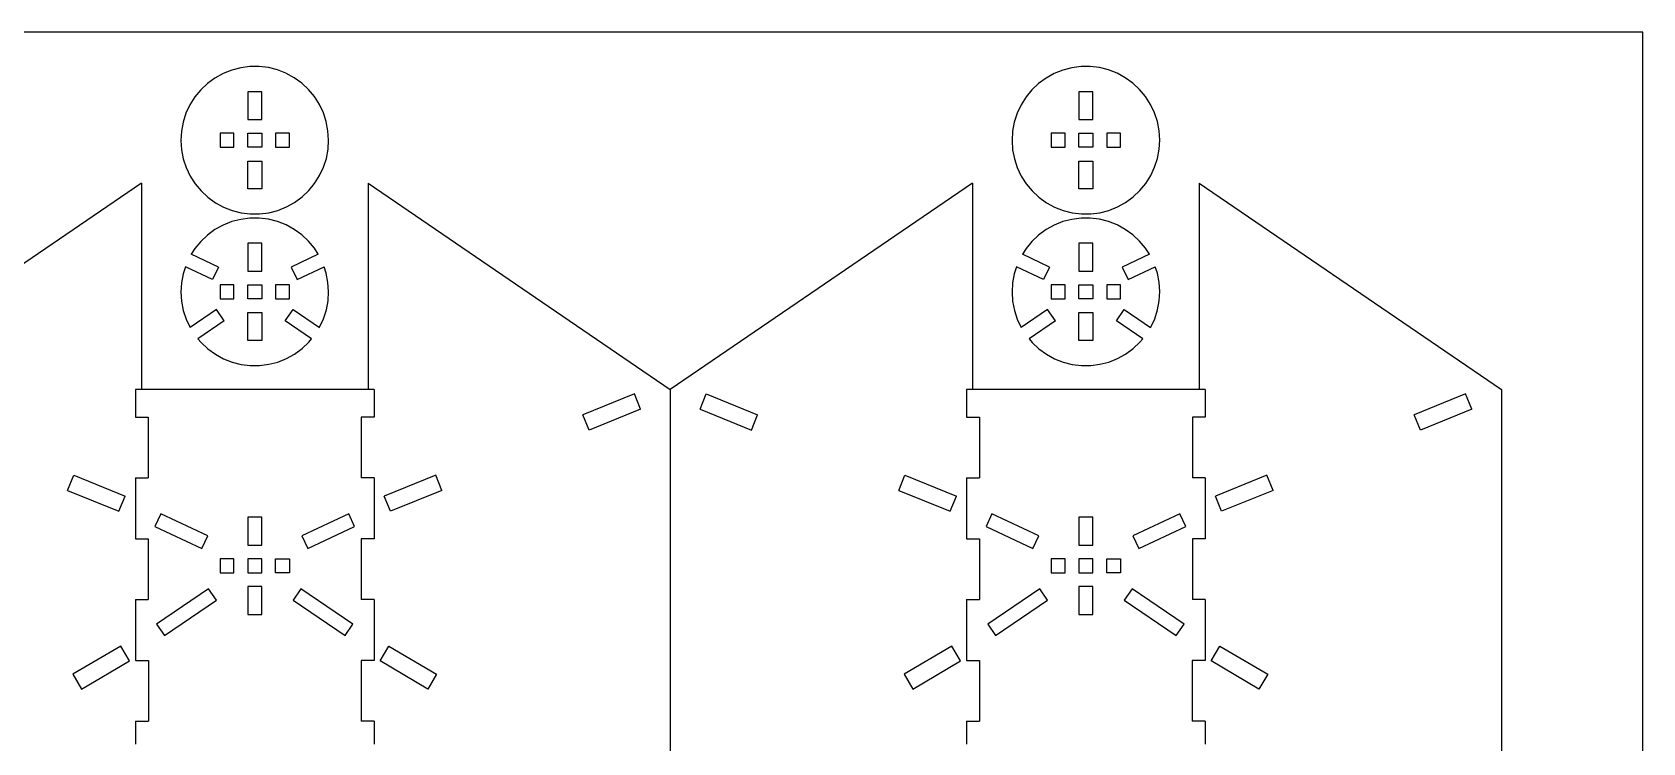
# Model space of a CAD drawing. Extents: x -622 to 622, y -231 to 231.
# Drawn here: x -370.1 to -22, y 77.8 to 231.5 of the extents above; entities that cross this region are included whole.
import ezdxf

# ---------------------------------------------------------------- set-up
doc = ezdxf.new("R2010")
doc.units = 0
doc.header["$MEASUREMENT"] = 0
doc.layers.get('0').update_dxf_attribs({"linetype": 'CONTINUOUS'})

msp = doc.modelspace()

# ---------------------------------------------------------------- linework, layer by layer
for p, q in [((-21.98, 231.49), (-621.98, 231.49)), ((-21.98, -228.51), (-21.98, 231.49)), ((-327.01, 223.31), (-328.87, 222.57)), ((-325.07, 223.81), (-327.01, 223.31)), ((-323.08, 224.07), (-325.07, 223.81)), ((-321.08, 224.08), (-323.08, 224.07)), ((-319.09, 223.83), (-321.08, 224.08)), ((-317.14, 223.34), (-319.09, 223.83)), ((-315.28, 222.6), (-317.14, 223.34)), ((-147.35, 223.31), (-149.21, 222.57)), ((-145.41, 223.81), (-147.35, 223.31)), ((-143.42, 224.07), (-145.41, 223.81)), ((-141.41, 224.08), (-143.42, 224.07)), ((-139.42, 223.83), (-141.41, 224.08)), ((-137.48, 223.34), (-139.42, 223.83)), ((-135.61, 222.6), (-137.48, 223.34)), ((-332.25, 220.41), (-333.71, 219.03)), ((-330.63, 221.59), (-332.25, 220.41)), ((-328.87, 222.57), (-330.63, 221.59)), ((-313.52, 221.64), (-315.28, 222.6)), ((-311.89, 220.47), (-313.52, 221.64)), ((-310.42, 219.1), (-311.89, 220.47)), ((-152.58, 220.41), (-154.04, 219.03)), ((-150.96, 221.59), (-152.58, 220.41)), ((-149.21, 222.57), (-150.96, 221.59)), ((-133.85, 221.64), (-135.61, 222.6)), ((-132.23, 220.47), (-133.85, 221.64)), ((-130.76, 219.1), (-132.23, 220.47)), ((-334.98, 217.49), (-336.05, 215.79)), ((-333.71, 219.03), (-334.98, 217.49)), ((-320.53, 218.63), (-323.53, 218.63)), ((-323.53, 218.63), (-323.53, 212.63)), ((-320.53, 212.63), (-320.53, 218.63)), ((-309.14, 217.56), (-310.42, 219.1)), ((-308.06, 215.87), (-309.14, 217.56)), ((-307.2, 214.06), (-308.06, 215.87)), ((-155.31, 217.49), (-156.38, 215.79)), ((-154.04, 219.03), (-155.31, 217.49)), ((-140.87, 218.63), (-143.87, 218.63)), ((-143.87, 218.63), (-143.87, 212.63)), ((-140.87, 212.63), (-140.87, 218.63)), ((-129.48, 217.56), (-130.76, 219.1)), ((-128.4, 215.87), (-129.48, 217.56)), ((-127.54, 214.06), (-128.4, 215.87)), ((-336.9, 213.97), (-337.51, 212.06)), ((-336.05, 215.79), (-336.9, 213.97)), ((-323.53, 212.63), (-320.53, 212.63)), ((-306.58, 212.15), (-307.2, 214.06)), ((-157.23, 213.97), (-157.85, 212.06)), ((-156.38, 215.79), (-157.23, 213.97)), ((-143.87, 212.63), (-140.87, 212.63)), ((-126.91, 212.15), (-127.54, 214.06)), ((-337.88, 210.09), (-338, 208.09)), ((-337.51, 212.06), (-337.88, 210.09)), ((-329.53, 209.64), (-329.53, 206.64)), ((-326.53, 209.64), (-329.53, 209.64)), ((-326.53, 206.64), (-326.53, 209.64)), ((-323.53, 206.64), (-323.53, 209.64)), ((-323.53, 209.64), (-320.53, 209.64)), ((-320.53, 209.64), (-320.53, 206.64)), ((-317.53, 209.64), (-317.53, 206.64)), ((-314.53, 209.64), (-317.53, 209.64)), ((-314.53, 206.64), (-314.53, 209.64)), ((-306.2, 210.18), (-306.58, 212.15)), ((-306.07, 208.18), (-306.2, 210.18)), ((-158.22, 210.09), (-158.34, 208.09)), ((-157.85, 212.06), (-158.22, 210.09)), ((-149.87, 209.64), (-149.87, 206.64)), ((-146.87, 209.64), (-149.87, 209.64)), ((-146.87, 206.64), (-146.87, 209.64)), ((-143.87, 206.64), (-143.87, 209.64)), ((-143.87, 209.64), (-140.87, 209.64)), ((-140.87, 209.64), (-140.87, 206.64)), ((-137.87, 209.64), (-137.87, 206.64)), ((-134.87, 209.64), (-137.87, 209.64)), ((-134.87, 206.64), (-134.87, 209.64)), ((-126.53, 210.18), (-126.91, 212.15)), ((-126.4, 208.18), (-126.53, 210.18)), ((-338, 208.09), (-337.87, 206.09)), ((-337.87, 206.09), (-337.49, 204.12)), ((-329.53, 206.64), (-326.53, 206.64)), ((-320.53, 206.64), (-323.53, 206.64)), ((-317.53, 206.64), (-314.53, 206.64)), ((-306.56, 204.21), (-306.19, 206.18)), ((-306.19, 206.18), (-306.07, 208.18)), ((-158.34, 208.09), (-158.21, 206.09)), ((-158.21, 206.09), (-157.82, 204.12)), ((-149.87, 206.64), (-146.87, 206.64)), ((-140.87, 206.64), (-143.87, 206.64)), ((-137.87, 206.64), (-134.87, 206.64)), ((-126.89, 204.21), (-126.52, 206.18)), ((-126.52, 206.18), (-126.4, 208.18)), ((-337.49, 204.12), (-336.86, 202.22)), ((-336.86, 202.22), (-336.01, 200.4)), ((-323.53, 197.64), (-323.53, 203.64)), ((-323.53, 203.64), (-320.53, 203.64)), ((-320.53, 203.64), (-320.53, 197.64)), ((-308.02, 200.48), (-307.17, 202.3)), ((-307.17, 202.3), (-306.56, 204.21)), ((-157.82, 204.12), (-157.2, 202.22)), ((-157.2, 202.22), (-156.34, 200.4)), ((-143.87, 197.64), (-143.87, 203.64)), ((-143.87, 203.64), (-140.87, 203.64)), ((-140.87, 203.64), (-140.87, 197.64)), ((-128.35, 200.48), (-127.51, 202.3)), ((-127.51, 202.3), (-126.89, 204.21)), ((-346.52, 198.88), (-411.86, 154.26)), ((-346.52, 198.88), (-346.52, 154.25)), ((-336.01, 200.4), (-334.93, 198.71)), ((-334.93, 198.71), (-333.64, 197.17)), ((-310.36, 197.24), (-309.09, 198.79)), ((-309.09, 198.79), (-308.02, 200.48)), ((-297.54, 198.88), (-232.2, 154.26)), ((-297.54, 198.88), (-297.54, 154.25)), ((-166.86, 198.88), (-232.2, 154.26)), ((-166.86, 198.88), (-166.86, 154.25)), ((-156.34, 200.4), (-155.26, 198.71)), ((-155.26, 198.71), (-153.98, 197.17)), ((-130.7, 197.24), (-129.42, 198.79)), ((-129.42, 198.79), (-128.35, 200.48)), ((-117.87, 198.88), (-52.53, 154.26)), ((-117.87, 198.88), (-117.87, 154.25)), ((-333.64, 197.17), (-332.18, 195.8)), ((-332.18, 195.8), (-330.55, 194.63)), ((-320.53, 197.64), (-323.53, 197.64)), ((-313.44, 194.68), (-311.82, 195.86)), ((-311.82, 195.86), (-310.36, 197.24)), ((-153.98, 197.17), (-152.51, 195.8)), ((-152.51, 195.8), (-150.89, 194.63)), ((-140.87, 197.64), (-143.87, 197.64)), ((-133.77, 194.68), (-132.16, 195.86)), ((-132.16, 195.86), (-130.7, 197.24)), ((-330.55, 194.63), (-328.79, 193.67)), ((-328.79, 193.67), (-326.93, 192.94)), ((-326.93, 192.94), (-324.98, 192.44)), ((-324.98, 192.44), (-322.99, 192.2)), ((-322.99, 192.2), (-320.99, 192.2)), ((-320.99, 192.2), (-319, 192.46)), ((-319, 192.46), (-317.06, 192.96)), ((-317.06, 192.96), (-315.19, 193.71)), ((-315.19, 193.71), (-313.44, 194.68)), ((-150.89, 194.63), (-149.13, 193.67)), ((-149.13, 193.67), (-147.26, 192.94)), ((-147.26, 192.94), (-145.32, 192.44)), ((-145.32, 192.44), (-143.33, 192.2)), ((-143.33, 192.2), (-141.32, 192.2)), ((-141.32, 192.2), (-139.33, 192.46)), ((-139.33, 192.46), (-137.39, 192.96)), ((-137.39, 192.96), (-135.53, 193.71)), ((-135.53, 193.71), (-133.77, 194.68)), ((-330.63, 188.82), (-332.25, 187.63)), ((-328.87, 189.79), (-330.63, 188.82)), ((-327.01, 190.53), (-328.87, 189.79)), ((-325.07, 191.03), (-327.01, 190.53)), ((-323.08, 191.29), (-325.07, 191.03)), ((-321.07, 191.3), (-323.08, 191.29)), ((-319.08, 191.05), (-321.07, 191.3)), ((-317.14, 190.56), (-319.08, 191.05)), ((-315.27, 189.82), (-317.14, 190.56)), ((-313.51, 188.86), (-315.27, 189.82)), ((-311.89, 187.69), (-313.51, 188.86)), ((-150.96, 188.82), (-152.58, 187.63)), ((-149.21, 189.79), (-150.96, 188.82)), ((-147.35, 190.53), (-149.21, 189.79)), ((-145.4, 191.03), (-147.35, 190.53)), ((-143.42, 191.29), (-145.4, 191.03)), ((-141.41, 191.3), (-143.42, 191.29)), ((-139.42, 191.05), (-141.41, 191.3)), ((-137.48, 190.56), (-139.42, 191.05)), ((-135.61, 189.82), (-137.48, 190.56)), ((-133.85, 188.86), (-135.61, 189.82)), ((-132.22, 187.69), (-133.85, 188.86)), ((-334.98, 184.71), (-335.75, 183.48)), ((-333.7, 186.25), (-334.98, 184.71)), ((-332.25, 187.63), (-333.7, 186.25)), ((-320.53, 185.85), (-323.53, 185.85)), ((-323.53, 185.85), (-323.53, 179.85)), ((-320.53, 179.85), (-320.53, 185.85)), ((-310.42, 186.32), (-311.89, 187.69)), ((-309.14, 184.78), (-310.42, 186.32)), ((-308.31, 183.49), (-309.14, 184.78)), ((-155.31, 184.71), (-156.08, 183.48)), ((-154.04, 186.25), (-155.31, 184.71)), ((-152.58, 187.63), (-154.04, 186.25)), ((-143.87, 185.85), (-143.87, 179.85)), ((-140.87, 185.85), (-143.87, 185.85)), ((-140.87, 179.85), (-140.87, 185.85)), ((-130.76, 186.32), (-132.22, 187.69)), ((-129.48, 184.78), (-130.76, 186.32)), ((-128.65, 183.49), (-129.48, 184.78)), ((-329.89, 180.72), (-335.75, 183.48)), ((-308.31, 183.49), (-314.18, 180.72)), ((-150.22, 180.72), (-156.08, 183.48)), ((-128.65, 183.49), (-134.51, 180.72)), ((-337.51, 179.28), (-337.88, 177.31)), ((-337.03, 180.77), (-337.51, 179.28)), ((-331.17, 178.01), (-337.03, 180.77)), ((-329.89, 180.72), (-331.17, 178.01)), ((-323.53, 179.85), (-320.53, 179.85)), ((-314.18, 180.72), (-312.9, 178.01)), ((-312.9, 178.01), (-307.04, 180.77)), ((-306.58, 179.37), (-307.04, 180.77)), ((-306.2, 177.4), (-306.58, 179.37)), ((-157.85, 179.28), (-158.22, 177.31)), ((-157.37, 180.77), (-157.85, 179.28)), ((-151.5, 178.01), (-157.37, 180.77)), ((-150.22, 180.72), (-151.5, 178.01)), ((-143.87, 179.85), (-140.87, 179.85)), ((-134.51, 180.72), (-133.23, 178.01)), ((-133.23, 178.01), (-127.37, 180.77)), ((-126.91, 179.37), (-127.37, 180.77)), ((-126.53, 177.4), (-126.91, 179.37)), ((-337.88, 177.31), (-338, 175.31)), ((-338, 175.31), (-337.87, 173.31)), ((-329.53, 176.86), (-329.53, 173.86)), ((-326.53, 176.86), (-329.53, 176.86)), ((-326.53, 173.86), (-326.53, 176.86)), ((-323.53, 173.86), (-323.53, 176.86)), ((-323.53, 176.86), (-320.53, 176.86)), ((-320.53, 176.86), (-320.53, 173.86)), ((-317.53, 176.86), (-317.53, 173.86)), ((-314.53, 176.86), (-317.53, 176.86)), ((-314.53, 173.86), (-314.53, 176.86)), ((-306.06, 175.4), (-306.2, 177.4)), ((-306.18, 173.4), (-306.06, 175.4)), ((-158.22, 177.31), (-158.34, 175.31)), ((-158.34, 175.31), (-158.2, 173.31)), ((-149.87, 176.86), (-149.87, 173.86)), ((-146.87, 176.86), (-149.87, 176.86)), ((-146.87, 173.86), (-146.87, 176.86)), ((-143.87, 176.86), (-140.87, 176.86)), ((-143.87, 173.86), (-143.87, 176.86)), ((-140.87, 176.86), (-140.87, 173.86)), ((-134.87, 176.86), (-137.87, 176.86)), ((-137.87, 176.86), (-137.87, 173.86)), ((-134.87, 173.86), (-134.87, 176.86)), ((-126.4, 175.4), (-126.53, 177.4)), ((-126.52, 173.4), (-126.4, 175.4)), ((-337.87, 173.31), (-337.49, 171.34)), ((-337.49, 171.34), (-336.86, 169.44)), ((-330.32, 171.55), (-336.02, 167.66)), ((-328.63, 169.07), (-330.32, 171.55)), ((-329.53, 173.86), (-326.53, 173.86)), ((-320.53, 173.86), (-323.53, 173.86)), ((-323.53, 164.86), (-323.53, 170.86)), ((-323.53, 170.86), (-320.53, 170.86)), ((-320.53, 170.86), (-320.53, 164.86)), ((-317.53, 173.86), (-314.53, 173.86)), ((-315.43, 169.07), (-313.74, 171.55)), ((-313.74, 171.55), (-308.04, 167.66)), ((-307.17, 169.52), (-306.55, 171.43)), ((-306.55, 171.43), (-306.18, 173.4)), ((-158.2, 173.31), (-157.82, 171.34)), ((-157.82, 171.34), (-157.2, 169.44)), ((-150.66, 171.55), (-156.36, 167.66)), ((-148.97, 169.07), (-150.66, 171.55)), ((-149.87, 173.86), (-146.87, 173.86)), ((-140.87, 173.86), (-143.87, 173.86)), ((-143.87, 164.86), (-143.87, 170.86)), ((-143.87, 170.86), (-140.87, 170.86)), ((-140.87, 170.86), (-140.87, 164.86)), ((-137.87, 173.86), (-134.87, 173.86)), ((-135.77, 169.07), (-134.08, 171.55)), ((-134.08, 171.55), (-128.38, 167.66)), ((-127.5, 169.52), (-126.89, 171.43)), ((-126.89, 171.43), (-126.52, 173.4)), ((-336.86, 169.44), (-336.02, 167.66)), ((-328.63, 169.07), (-334.31, 165.2)), ((-309.75, 165.2), (-315.43, 169.07)), ((-308.04, 167.66), (-308.02, 167.7)), ((-308.02, 167.7), (-307.17, 169.52)), ((-157.2, 169.44), (-156.36, 167.66)), ((-148.97, 169.07), (-154.65, 165.2)), ((-130.09, 165.2), (-135.77, 169.07)), ((-128.38, 167.66), (-128.35, 167.7)), ((-128.35, 167.7), (-127.5, 169.52)), ((-334.31, 165.2), (-333.64, 164.39)), ((-333.64, 164.39), (-332.18, 163.02)), ((-320.53, 164.86), (-323.53, 164.86)), ((-311.82, 163.08), (-310.36, 164.46)), ((-310.36, 164.46), (-309.75, 165.2)), ((-154.65, 165.2), (-153.98, 164.39)), ((-153.98, 164.39), (-152.51, 163.02)), ((-140.87, 164.86), (-143.87, 164.86)), ((-132.15, 163.08), (-130.7, 164.46)), ((-130.7, 164.46), (-130.09, 165.2)), ((-332.18, 163.02), (-330.55, 161.85)), ((-330.55, 161.85), (-328.79, 160.89)), ((-328.79, 160.89), (-326.92, 160.16)), ((-326.92, 160.16), (-324.98, 159.66)), ((-319, 159.68), (-317.05, 160.18)), ((-317.05, 160.18), (-315.19, 160.93)), ((-315.19, 160.93), (-313.44, 161.9)), ((-313.44, 161.9), (-311.82, 163.08)), ((-152.51, 163.02), (-150.89, 161.85)), ((-150.89, 161.85), (-149.13, 160.89)), ((-149.13, 160.89), (-147.26, 160.16)), ((-147.26, 160.16), (-145.32, 159.66)), ((-139.33, 159.68), (-137.39, 160.18)), ((-137.39, 160.18), (-135.53, 160.93)), ((-135.53, 160.93), (-133.77, 161.9)), ((-133.77, 161.9), (-132.15, 163.08)), ((-324.98, 159.66), (-322.99, 159.42)), ((-322.99, 159.42), (-320.98, 159.42)), ((-320.98, 159.42), (-319, 159.68)), ((-145.32, 159.66), (-143.33, 159.42)), ((-143.33, 159.42), (-141.32, 159.42)), ((-141.32, 159.42), (-139.33, 159.68)), ((-346.52, 154.25), (-347.82, 154.25)), ((-347.82, 154.25), (-347.82, 148.25)), ((-297.54, 154.25), (-346.52, 154.25)), ((-296.24, 154.25), (-297.54, 154.25)), ((-296.24, 154.25), (-296.24, 148.25)), ((-239.97, 153.28), (-251.08, 148.74)), ((-238.62, 149.98), (-239.97, 153.28)), ((-232.2, 154.26), (-232.2, 61.06)), ((-225.77, 149.98), (-224.42, 153.28)), ((-224.42, 153.28), (-213.32, 148.74)), ((-166.86, 154.25), (-168.16, 154.25)), ((-168.16, 154.25), (-168.16, 148.25)), ((-117.87, 154.25), (-166.86, 154.25)), ((-116.57, 154.25), (-117.87, 154.25)), ((-116.57, 154.25), (-116.57, 148.25)), ((-60.31, 153.28), (-71.42, 148.74)), ((-58.96, 149.98), (-60.31, 153.28)), ((-52.53, 154.26), (-52.53, 61.06)), ((-238.62, 149.98), (-249.73, 145.44)), ((-225.77, 149.98), (-214.67, 145.44)), ((-58.96, 149.98), (-70.07, 145.44)), ((-347.82, 148.25), (-345.05, 148.25)), ((-345.05, 148.25), (-345.05, 135.1)), ((-296.24, 148.25), (-299.01, 148.25)), ((-299.01, 148.25), (-299.01, 135.1)), ((-249.73, 145.44), (-251.08, 148.74)), ((-214.67, 145.44), (-213.32, 148.74)), ((-168.16, 148.25), (-165.38, 148.25)), ((-165.38, 148.25), (-165.38, 135.1)), ((-116.57, 148.25), (-119.35, 148.25)), ((-119.35, 148.25), (-119.35, 135.1)), ((-70.07, 145.44), (-71.42, 148.74)), ((-362.49, 132.43), (-361.14, 135.74)), ((-362.49, 132.43), (-351.38, 127.9)), ((-361.14, 135.74), (-350.03, 131.2)), ((-347.82, 135.1), (-345.05, 135.1)), ((-347.82, 135.1), (-347.82, 121.96)), ((-296.24, 135.1), (-299.01, 135.1)), ((-296.24, 135.1), (-296.24, 121.96)), ((-282.92, 135.74), (-294.03, 131.2)), ((-281.57, 132.43), (-292.68, 127.9)), ((-281.57, 132.43), (-282.92, 135.74)), ((-182.83, 132.43), (-181.48, 135.74)), ((-182.83, 132.43), (-171.72, 127.9)), ((-181.48, 135.74), (-170.37, 131.2)), ((-168.16, 135.1), (-165.38, 135.1)), ((-168.16, 135.1), (-168.16, 121.96)), ((-116.57, 135.1), (-119.35, 135.1)), ((-116.57, 135.1), (-116.57, 121.96)), ((-103.26, 135.74), (-114.37, 131.2)), ((-101.91, 132.43), (-113.02, 127.9)), ((-101.91, 132.43), (-103.26, 135.74)), ((-351.38, 127.9), (-350.03, 131.2)), ((-292.68, 127.9), (-294.03, 131.2)), ((-171.72, 127.9), (-170.37, 131.2)), ((-113.02, 127.9), (-114.37, 131.2)), ((-342.33, 127.34), (-343.61, 124.63)), ((-332.19, 122.56), (-342.33, 127.34)), ((-323.53, 126.61), (-323.53, 120.61)), ((-320.53, 126.61), (-323.53, 126.61)), ((-320.53, 120.61), (-320.53, 126.61)), ((-301.73, 127.34), (-311.87, 122.56)), ((-300.45, 124.63), (-301.73, 127.34)), ((-162.67, 127.34), (-163.95, 124.63)), ((-152.53, 122.56), (-162.67, 127.34)), ((-143.87, 126.61), (-143.87, 120.61)), ((-140.87, 126.61), (-143.87, 126.61)), ((-140.87, 120.61), (-140.87, 126.61)), ((-122.07, 127.34), (-132.21, 122.56)), ((-120.79, 124.63), (-122.07, 127.34)), ((-347.82, 121.96), (-345.05, 121.96)), ((-345.05, 121.96), (-345.05, 108.81)), ((-343.61, 124.63), (-333.47, 119.85)), ((-333.47, 119.85), (-332.19, 122.56)), ((-311.87, 122.56), (-310.59, 119.85)), ((-310.59, 119.85), (-300.45, 124.63)), ((-296.24, 121.96), (-299.01, 121.96)), ((-299.01, 121.96), (-299.01, 108.81)), ((-168.16, 121.96), (-165.38, 121.96)), ((-165.38, 121.96), (-165.38, 108.81)), ((-163.95, 124.63), (-153.81, 119.85)), ((-153.81, 119.85), (-152.53, 122.56)), ((-132.21, 122.56), (-130.93, 119.85)), ((-130.93, 119.85), (-120.79, 124.63)), ((-116.57, 121.96), (-119.35, 121.96)), ((-119.35, 121.96), (-119.35, 108.81)), ((-323.53, 120.61), (-320.53, 120.61)), ((-143.87, 120.61), (-140.87, 120.61)), ((-329.53, 117.61), (-329.53, 114.61)), ((-326.53, 117.61), (-329.53, 117.61)), ((-326.53, 114.61), (-326.53, 117.61)), ((-320.53, 117.61), (-323.53, 117.61)), ((-323.53, 117.61), (-323.53, 114.61)), ((-320.53, 114.61), (-320.53, 117.61)), ((-317.53, 117.61), (-314.53, 117.61)), ((-317.53, 114.61), (-317.53, 117.61)), ((-314.53, 117.61), (-314.53, 114.61)), ((-149.86, 117.61), (-149.86, 114.61)), ((-146.86, 117.61), (-149.86, 117.61)), ((-146.86, 114.61), (-146.86, 117.61)), ((-140.87, 117.61), (-143.87, 117.61)), ((-143.87, 117.61), (-143.87, 114.61)), ((-140.87, 114.61), (-140.87, 117.61)), ((-137.87, 117.61), (-134.87, 117.61)), ((-137.87, 114.61), (-137.87, 117.61)), ((-134.87, 117.61), (-134.87, 114.61)), ((-329.53, 114.61), (-326.53, 114.61)), ((-323.53, 114.61), (-320.53, 114.61)), ((-323.53, 111.61), (-323.53, 105.61)), ((-320.53, 111.61), (-323.53, 111.61)), ((-320.53, 105.61), (-320.53, 111.61)), ((-314.53, 114.61), (-317.53, 114.61)), ((-149.86, 114.61), (-146.86, 114.61)), ((-143.87, 114.61), (-140.87, 114.61)), ((-143.87, 111.61), (-143.87, 105.61)), ((-140.87, 111.61), (-143.87, 111.61)), ((-140.87, 105.61), (-140.87, 111.61)), ((-134.87, 114.61), (-137.87, 114.61)), ((-347.82, 108.81), (-345.05, 108.81)), ((-347.82, 108.81), (-347.82, 95.67)), ((-332.02, 111.14), (-343.25, 103.5)), ((-341.56, 101.02), (-330.33, 108.66)), ((-330.33, 108.66), (-332.02, 111.14)), ((-312.04, 111.14), (-313.73, 108.66)), ((-313.73, 108.66), (-302.5, 101.02)), ((-300.81, 103.5), (-312.04, 111.14)), ((-296.24, 108.81), (-299.01, 108.81)), ((-296.24, 108.81), (-296.24, 95.67)), ((-168.16, 108.81), (-165.38, 108.81)), ((-168.16, 108.81), (-168.16, 95.67)), ((-152.35, 111.14), (-163.58, 103.5)), ((-161.9, 101.02), (-150.67, 108.66)), ((-150.67, 108.66), (-152.35, 111.14)), ((-132.38, 111.14), (-134.07, 108.66)), ((-134.07, 108.66), (-122.84, 101.02)), ((-121.15, 103.5), (-132.38, 111.14)), ((-116.57, 108.81), (-119.35, 108.81)), ((-116.57, 108.81), (-116.57, 95.67)), ((-323.53, 105.61), (-320.53, 105.61)), ((-143.87, 105.61), (-140.87, 105.61)), ((-343.25, 103.5), (-341.56, 101.02)), ((-302.5, 101.02), (-300.81, 103.5)), ((-163.58, 103.5), (-161.9, 101.02)), ((-122.84, 101.02), (-121.15, 103.5)), ((-351, 98.75), (-361.34, 92.67)), ((-349.11, 95.55), (-351, 98.75)), ((-294.95, 95.55), (-293.06, 98.75)), ((-293.06, 98.75), (-282.72, 92.67)), ((-171.33, 98.75), (-181.68, 92.67)), ((-169.45, 95.55), (-171.33, 98.75)), ((-115.29, 95.55), (-113.4, 98.75)), ((-113.4, 98.75), (-103.06, 92.67)), ((-359.45, 89.46), (-349.11, 95.55)), ((-347.82, 95.67), (-345.02, 95.67)), ((-345.02, 95.67), (-345.02, 82.52)), ((-296.24, 95.67), (-299.04, 95.67)), ((-299.04, 95.67), (-299.04, 82.52)), ((-284.61, 89.46), (-294.95, 95.55)), ((-179.78, 89.46), (-169.45, 95.55)), ((-168.16, 95.67), (-165.36, 95.67)), ((-165.36, 95.67), (-165.36, 82.52)), ((-116.57, 95.67), (-119.37, 95.67)), ((-119.37, 95.67), (-119.37, 82.52)), ((-104.95, 89.46), (-115.29, 95.55)), ((-361.34, 92.67), (-359.45, 89.46)), ((-282.72, 92.67), (-284.61, 89.46)), ((-181.68, 92.67), (-179.78, 89.46)), ((-103.06, 92.67), (-104.95, 89.46)), ((-347.82, 82.52), (-345.02, 82.52)), ((-347.82, 82.52), (-347.82, 77.52)), ((-296.24, 82.52), (-299.04, 82.52)), ((-296.24, 82.52), (-296.24, 77.52)), ((-168.16, 82.52), (-165.36, 82.52)), ((-168.16, 82.52), (-168.16, 77.52)), ((-116.57, 82.52), (-119.37, 82.52)), ((-116.57, 82.52), (-116.57, 77.52))]:
    msp.add_line(p, q)

doc.saveas('drawing.dxf')
